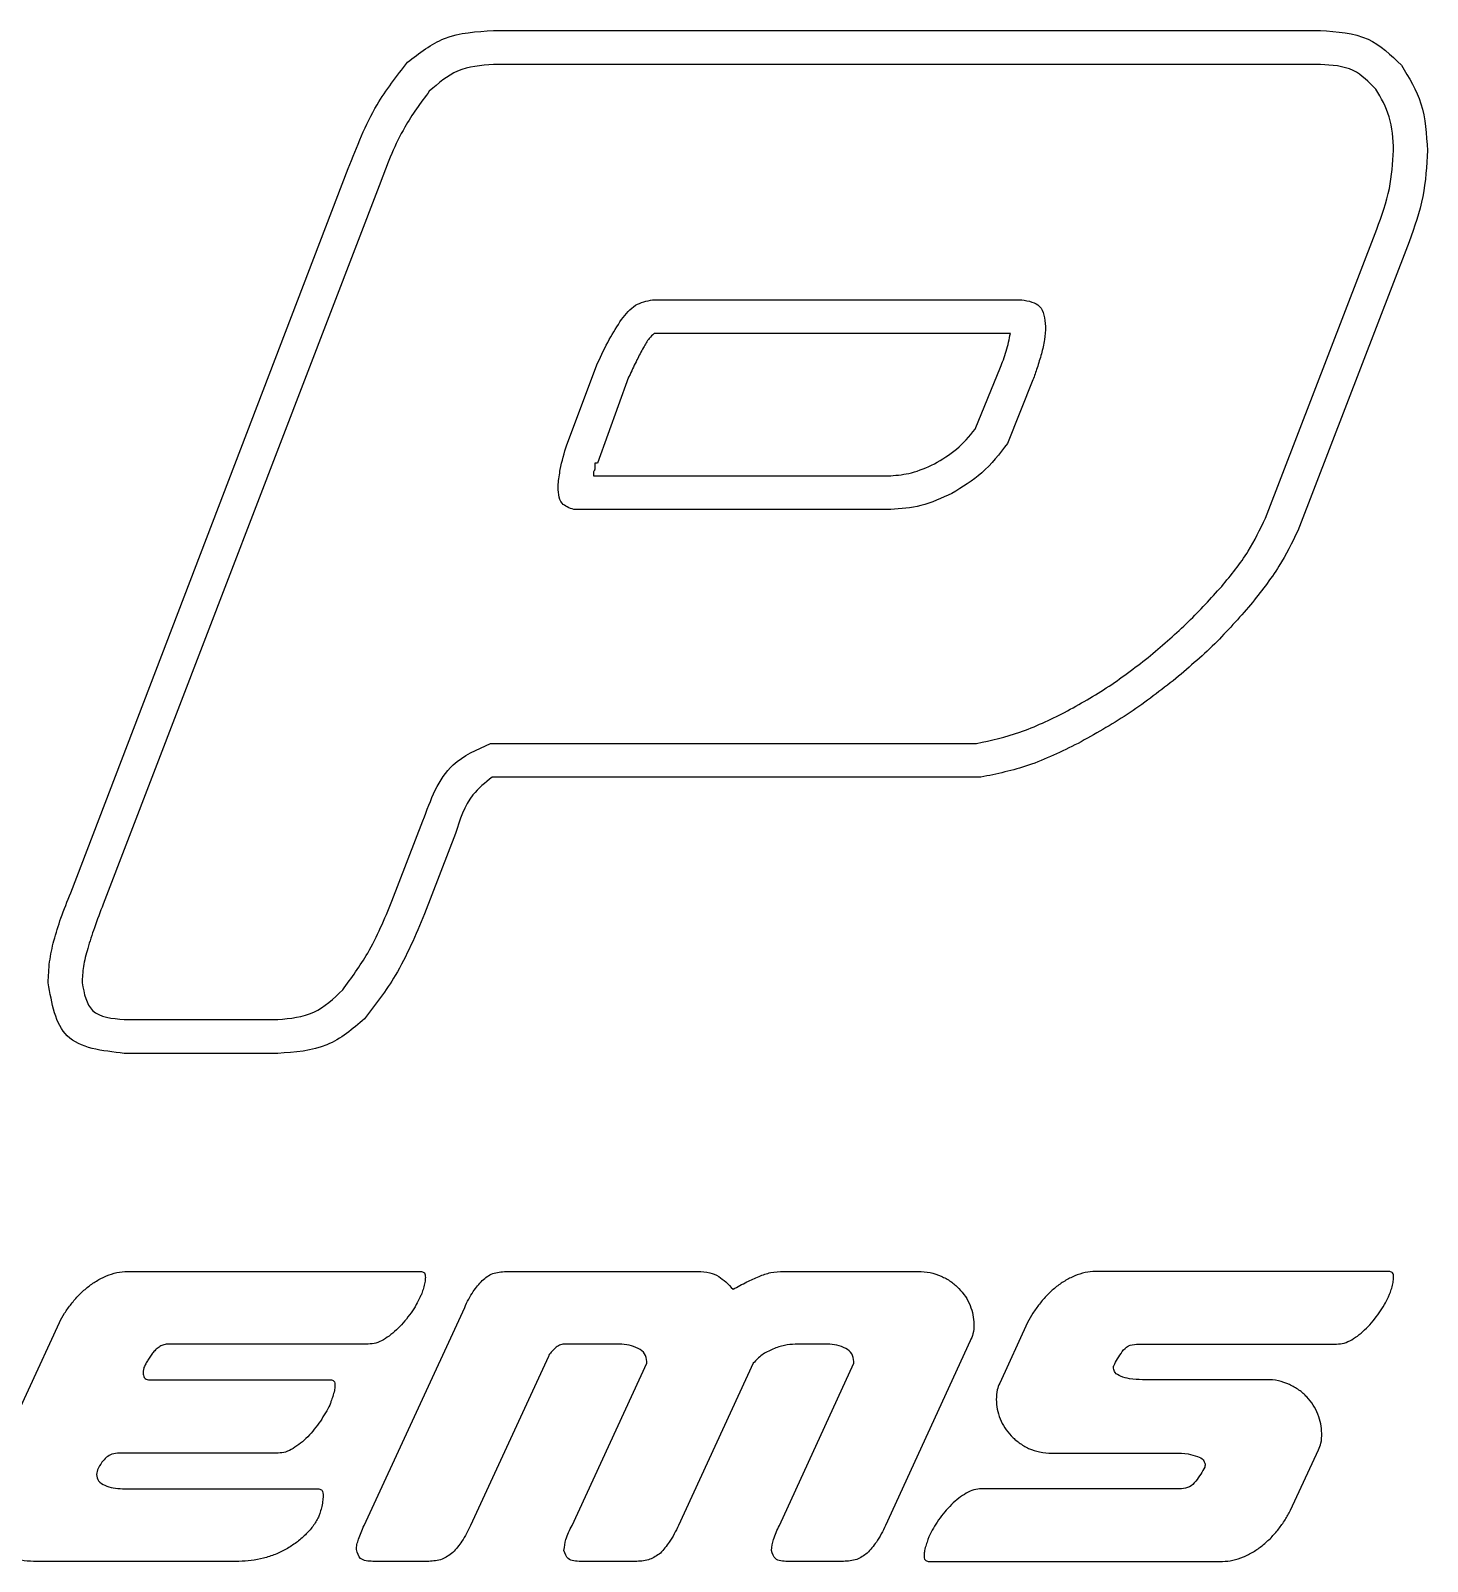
# Model space of a CAD drawing. Header units: millimetres. Extents: x 152.8 to 203.7, y 82.9 to 104.6.
# Drawn here: x 183.9 to 203.73, y 82.88 to 104.61 of the extents above; entities that cross this region are included whole.
import ezdxf

# ---------------------------------------------------------------- set-up
doc = ezdxf.new("R2010")
doc.units = ezdxf.units.MM
doc.layers.get('0').update_dxf_attribs({"linetype": 'CONTINUOUS'})

msp = doc.modelspace()

# ---------------------------------------------------------------- linework, layer by layer
for p, q in [((190.468, 104.615), (202.208, 104.615)), ((202.208, 104.135), (190.468, 104.135)), ((184.468, 92.375), (188.408, 102.655)), ((188.868, 102.475), (184.928, 92.215)), ((201.428, 97.695), (203.008, 101.795)), ((203.468, 101.615), (201.888, 97.515)), ((192.728, 100.795), (197.968, 100.795)), ((197.808, 100.315), (192.748, 100.315)), ((191.508, 98.735), (191.948, 99.895)), ((197.308, 98.955), (197.668, 99.835)), ((192.388, 99.695), (191.948, 98.475)), ((192.408, 99.735), (192.388, 99.695)), ((198.128, 99.655), (197.768, 98.755)), ((191.948, 98.475), (191.908, 98.475)), ((191.908, 98.475), (191.908, 98.395)), ((191.888, 98.335), (191.888, 98.295)), ((191.888, 98.295), (196.108, 98.295)), ((196.108, 97.815), (191.608, 97.815)), ((190.428, 94.495), (197.328, 94.495)), ((197.388, 94.015), (190.448, 94.015)), ((189.028, 92.255), (189.468, 93.395)), ((189.928, 93.215), (189.488, 92.075)), ((185.228, 90.575), (187.408, 90.575)), ((187.408, 90.095), (185.228, 90.095)), ((185.272, 86.999), (189.448, 86.999)), ((190.648, 86.999), (193.372, 86.999)), ((194.59, 86.999), (196.498, 86.999)), ((203.194, 86.999), (199.018, 86.999)), ((188.632, 83.393), (190.06, 86.489)), ((183.196, 83.867), (184.306, 86.273)), ((198.052, 86.273), (197.656, 85.415)), ((188.692, 85.967), (185.854, 85.967)), ((192.256, 85.967), (191.47, 85.967)), ((195.208, 85.967), (194.752, 85.967)), ((197.236, 86.015), (196.036, 83.393)), ((199.6, 85.967), (202.438, 85.967)), ((191.248, 85.793), (190.144, 83.393)), ((191.584, 83.393), (192.646, 85.697)), ((192.646, 85.697), (192.646, 85.721)), ((194.158, 85.697), (193.096, 83.393)), ((194.53, 83.393), (195.586, 85.697)), ((195.586, 85.697), (195.586, 85.721)), ((185.572, 85.463), (188.158, 85.463)), ((201.442, 85.463), (199.684, 85.463)), ((187.414, 84.419), (185.158, 84.419)), ((198.4, 84.419), (200.146, 84.419)), ((201.784, 83.609), (202.18, 84.467)), ((184.846, 84.185), (184.834, 84.119)), ((185.2, 83.915), (187.99, 83.915)), ((200.236, 83.915), (197.398, 83.915)), ((186.856, 82.883), (183.94, 82.883)), ((189.55, 82.883), (188.758, 82.883)), ((192.502, 82.883), (191.71, 82.883)), ((195.436, 82.883), (194.644, 82.883)), ((196.642, 82.883), (200.818, 82.883))]:
    msp.add_line(p, q)
for points, knots in [([(189.248, 104.165), (189.416, 104.296), (189.773, 104.575), (190.227, 104.601), (190.468, 104.615)], [0, 0, 0, 0, 0.0624124, 0.132817, 0.132817, 0.132817, 0.132817]), ([(202.208, 104.615), (202.445, 104.601), (202.89, 104.574), (203.209, 104.268), (203.358, 104.125)], [0, 0, 0, 0, 0.068849, 0.128708, 0.128708, 0.128708, 0.128708]), ([(188.408, 102.655), (188.528, 102.967), (188.738, 103.51), (189.095, 103.969), (189.248, 104.165)], [0, 0, 0, 0, 0.0995819, 0.1736026, 0.1736026, 0.1736026, 0.1736026]), ([(190.468, 104.135), (190.291, 104.12), (189.946, 104.092), (189.685, 103.866), (189.558, 103.755)], [0, 0, 0, 0, 0.0516315, 0.1009498, 0.1009498, 0.1009498, 0.1009498]), ([(202.998, 103.785), (202.897, 103.887), (202.681, 104.105), (202.372, 104.125), (202.208, 104.135)], [0, 0, 0, 0, 0.0415827, 0.08914456, 0.08914456, 0.08914456, 0.08914456]), ([(203.358, 104.125), (203.466, 103.947), (203.691, 103.576), (203.715, 103.141), (203.728, 102.915)], [0, 0, 0, 0, 0.061381, 0.1282736, 0.1282736, 0.1282736, 0.1282736]), ([(189.558, 103.755), (189.435, 103.589), (189.145, 103.195), (188.969, 102.739), (188.868, 102.475)], [0, 0, 0, 0, 0.0617135, 0.1459873, 0.1459873, 0.1459873, 0.1459873]), ([(203.248, 102.915), (203.24, 103.078), (203.224, 103.388), (203.071, 103.657), (202.998, 103.785)], [0, 0, 0, 0, 0.04815728, 0.09165594, 0.09165594, 0.09165594, 0.09165594]), ([(203.008, 101.795), (203.078, 101.986), (203.21, 102.348), (203.236, 102.733), (203.248, 102.915)], [0, 0, 0, 0, 0.0607289, 0.1150612, 0.1150612, 0.1150612, 0.1150612]), ([(203.728, 102.915), (203.716, 102.694), (203.693, 102.248), (203.544, 101.828), (203.468, 101.615)], [0, 0, 0, 0, 0.0658218, 0.1332049, 0.1332049, 0.1332049, 0.1332049]), ([(192.288, 100.515), (192.348, 100.591), (192.463, 100.736), (192.643, 100.776), (192.728, 100.795)], [0, 0, 0, 0, 0.02828424, 0.05358263, 0.05358263, 0.05358263, 0.05358263]), ([(197.968, 100.795), (198.067, 100.776), (198.274, 100.738), (198.296, 100.526), (198.308, 100.415)], [0, 0, 0, 0, 0.02721195, 0.0569526, 0.0569526, 0.0569526, 0.0569526]), ([(191.948, 99.895), (192, 100.008), (192.099, 100.222), (192.227, 100.421), (192.288, 100.515)], [0, 0, 0, 0, 0.03734302, 0.07078703, 0.07078703, 0.07078703, 0.07078703]), ([(198.308, 100.415), (198.305, 100.352), (198.299, 100.22), (198.265, 100.092), (198.248, 100.025)], [0, 0, 0, 0, 0.01880993, 0.0395539, 0.0395539, 0.0395539, 0.0395539]), ([(192.748, 100.315), (192.724, 100.292), (192.664, 100.234), (192.623, 100.16), (192.598, 100.115)], [0, 0, 0, 0, 0.00972409, 0.02512101, 0.02512101, 0.02512101, 0.02512101]), ([(197.748, 100.065), (197.76, 100.107), (197.784, 100.189), (197.8, 100.274), (197.808, 100.315)], [0, 0, 0, 0, 0.01322182, 0.02572424, 0.02572424, 0.02572424, 0.02572424]), ([(192.598, 100.115), (192.566, 100.057), (192.499, 99.932), (192.439, 99.803), (192.408, 99.735)], [0, 0, 0, 0, 0.01979415, 0.0424948, 0.0424948, 0.0424948, 0.0424948]), ([(197.668, 99.835), (197.681, 99.87), (197.71, 99.946), (197.735, 100.024), (197.748, 100.065)], [0, 0, 0, 0, 0.01147013, 0.02435657, 0.02435657, 0.02435657, 0.02435657]), ([(198.248, 100.025), (198.228, 99.959), (198.192, 99.834), (198.148, 99.712), (198.128, 99.655)], [0, 0, 0, 0, 0.02064124, 0.038905, 0.038905, 0.038905, 0.038905]), ([(196.728, 98.465), (196.837, 98.528), (197.06, 98.657), (197.224, 98.855), (197.308, 98.955)], [0, 0, 0, 0, 0.0377201, 0.0764541, 0.0764541, 0.0764541, 0.0764541]), ([(191.388, 98.175), (191.396, 98.245), (191.42, 98.435), (191.474, 98.619), (191.508, 98.735)], [0, 0, 0, 0, 0.02121323, 0.05735184, 0.05735184, 0.05735184, 0.05735184]), ([(197.768, 98.755), (197.653, 98.607), (197.432, 98.322), (197.125, 98.135), (196.978, 98.045)], [0, 0, 0, 0, 0.0556205, 0.1070073, 0.1070073, 0.1070073, 0.1070073]), ([(196.108, 98.295), (196.207, 98.304), (196.424, 98.324), (196.621, 98.415), (196.728, 98.465)], [0, 0, 0, 0, 0.02980459, 0.0647163, 0.0647163, 0.0647163, 0.0647163]), ([(191.898, 98.365), (191.895, 98.361), (191.888, 98.352), (191.888, 98.341), (191.888, 98.335)], [0, 0, 0, 0, 0.001457694, 0.003225434, 0.003225434, 0.003225434, 0.003225434]), ([(191.908, 98.395), (191.907, 98.389), (191.907, 98.378), (191.901, 98.369), (191.898, 98.365)], [0, 0, 0, 0, 0.00176774, 0.003225536, 0.003225536, 0.003225536, 0.003225536]), ([(191.608, 97.815), (191.544, 97.838), (191.387, 97.897), (191.388, 98.071), (191.388, 98.175)], [0, 0, 0, 0, 0.01879513, 0.04634965, 0.04634965, 0.04634965, 0.04634965]), ([(196.978, 98.045), (196.833, 97.978), (196.556, 97.85), (196.252, 97.826), (196.108, 97.815)], [0, 0, 0, 0, 0.04749341, 0.09062874, 0.09062874, 0.09062874, 0.09062874]), ([(200.808, 96.725), (200.941, 96.886), (201.187, 97.184), (201.352, 97.534), (201.428, 97.695)], [0, 0, 0, 0, 0.0623001, 0.1155243, 0.1155243, 0.1155243, 0.1155243]), ([(201.888, 97.515), (201.804, 97.344), (201.62, 96.969), (201.359, 96.643), (201.218, 96.465)], [0, 0, 0, 0, 0.0569266, 0.1248796, 0.1248796, 0.1248796, 0.1248796]), ([(199.798, 95.745), (199.98, 95.901), (200.338, 96.206), (200.654, 96.555), (200.808, 96.725)], [0, 0, 0, 0, 0.0720629, 0.1408565, 0.1408565, 0.1408565, 0.1408565]), ([(201.218, 96.465), (201.052, 96.275), (200.713, 95.888), (200.319, 95.555), (200.118, 95.385)], [0, 0, 0, 0, 0.0753742, 0.1543504, 0.1543504, 0.1543504, 0.1543504]), ([(198.578, 94.935), (198.791, 95.054), (199.219, 95.292), (199.605, 95.594), (199.798, 95.745)], [0, 0, 0, 0, 0.0731887, 0.1466398, 0.1466398, 0.1466398, 0.1466398]), ([(200.118, 95.385), (199.904, 95.22), (199.476, 94.89), (199.004, 94.627), (198.768, 94.495)], [0, 0, 0, 0, 0.0808555, 0.1618901, 0.1618901, 0.1618901, 0.1618901]), ([(197.328, 94.495), (197.534, 94.541), (197.969, 94.637), (198.368, 94.832), (198.578, 94.935)], [0, 0, 0, 0, 0.0633055, 0.1329333, 0.1329333, 0.1329333, 0.1329333]), ([(189.468, 93.395), (189.576, 93.694), (189.757, 94.196), (190.235, 94.409), (190.428, 94.495)], [0, 0, 0, 0, 0.0903839, 0.1515333, 0.1515333, 0.1515333, 0.1515333]), ([(198.768, 94.495), (198.536, 94.381), (198.096, 94.164), (197.616, 94.063), (197.388, 94.015)], [0, 0, 0, 0, 0.0770145, 0.1466225, 0.1466225, 0.1466225, 0.1466225]), ([(190.448, 94.015), (190.35, 93.937), (190.093, 93.731), (189.991, 93.413), (189.928, 93.215)], [0, 0, 0, 0, 0.03679686, 0.09721198, 0.09721198, 0.09721198, 0.09721198]), ([(184.228, 91.695), (184.259, 91.802), (184.328, 92.033), (184.419, 92.256), (184.468, 92.375)], [0, 0, 0, 0, 0.03352613, 0.07215253, 0.07215253, 0.07215253, 0.07215253]), ([(184.928, 92.215), (184.885, 92.103), (184.805, 91.895), (184.738, 91.683), (184.708, 91.585)], [0, 0, 0, 0, 0.03599052, 0.06674462, 0.06674462, 0.06674462, 0.06674462]), ([(188.328, 90.995), (188.452, 91.166), (188.737, 91.557), (188.923, 92.004), (189.028, 92.255)], [0, 0, 0, 0, 0.0633759, 0.1445702, 0.1445702, 0.1445702, 0.1445702]), ([(189.488, 92.075), (189.364, 91.776), (189.143, 91.243), (188.792, 90.786), (188.638, 90.585)], [0, 0, 0, 0, 0.0965097, 0.1721875, 0.1721875, 0.1721875, 0.1721875]), ([(184.148, 91.095), (184.151, 91.195), (184.158, 91.398), (184.204, 91.595), (184.228, 91.695)], [0, 0, 0, 0, 0.03006669, 0.06066074, 0.06066074, 0.06066074, 0.06066074]), ([(184.708, 91.585), (184.684, 91.499), (184.641, 91.339), (184.632, 91.173), (184.628, 91.095)], [0, 0, 0, 0, 0.02643972, 0.04977568, 0.04977568, 0.04977568, 0.04977568]), ([(185.228, 90.095), (184.913, 90.131), (184.302, 90.201), (184.198, 90.803), (184.148, 91.095)], [0, 0, 0, 0, 0.0847703, 0.1644823, 0.1644823, 0.1644823, 0.1644823]), ([(184.628, 91.095), (184.658, 90.943), (184.722, 90.622), (185.053, 90.591), (185.228, 90.575)], [0, 0, 0, 0, 0.04178504, 0.08862527, 0.08862527, 0.08862527, 0.08862527]), ([(187.408, 90.575), (187.586, 90.592), (187.941, 90.626), (188.199, 90.872), (188.328, 90.995)], [0, 0, 0, 0, 0.0520695, 0.1037731, 0.1037731, 0.1037731, 0.1037731]), ([(188.638, 90.585), (188.469, 90.442), (188.114, 90.143), (187.65, 90.111), (187.408, 90.095)], [0, 0, 0, 0, 0.0647003, 0.1355179, 0.1355179, 0.1355179, 0.1355179]), ([(184.702, 86.771), (184.744, 86.804), (184.83, 86.868), (184.926, 86.914), (184.975, 86.936)], [0, 0, 0, 0, 0.01604259, 0.0319754, 0.0319754, 0.0319754, 0.0319754]), ([(184.975, 86.936), (185.023, 86.955), (185.119, 86.991), (185.221, 86.996), (185.272, 86.999)], [0, 0, 0, 0, 0.01551217, 0.03052005, 0.03052005, 0.03052005, 0.03052005]), ([(189.448, 86.999), (189.463, 86.994), (189.501, 86.981), (189.501, 86.94), (189.502, 86.915)], [0, 0, 0, 0, 0.00456187, 0.01100493, 0.01100493, 0.01100493, 0.01100493]), ([(190.309, 86.873), (190.356, 86.91), (190.456, 86.987), (190.582, 86.995), (190.648, 86.999)], [0, 0, 0, 0, 0.01766517, 0.03689988, 0.03689988, 0.03689988, 0.03689988]), ([(193.372, 86.999), (193.429, 86.998), (193.532, 86.996), (193.625, 86.95), (193.666, 86.93)], [0, 0, 0, 0, 0.01703744, 0.03052013, 0.03052013, 0.03052013, 0.03052013]), ([(193.666, 86.93), (193.7, 86.904), (193.774, 86.85), (193.837, 86.783), (193.87, 86.747)], [0, 0, 0, 0, 0.01297848, 0.02745661, 0.02745661, 0.02745661, 0.02745661]), ([(193.87, 86.747), (193.935, 86.782), (194.056, 86.847), (194.181, 86.904), (194.239, 86.93)], [0, 0, 0, 0, 0.02224083, 0.04119815, 0.04119815, 0.04119815, 0.04119815]), ([(194.239, 86.93), (194.294, 86.95), (194.407, 86.992), (194.528, 86.997), (194.59, 86.999)], [0, 0, 0, 0, 0.01750738, 0.0359631, 0.0359631, 0.0359631, 0.0359631]), ([(196.498, 86.999), (196.555, 86.997), (196.668, 86.992), (196.773, 86.953), (196.825, 86.933)], [0, 0, 0, 0, 0.01725427, 0.03354917, 0.03354917, 0.03354917, 0.03354917]), ([(196.825, 86.933), (196.872, 86.91), (196.964, 86.864), (197.039, 86.794), (197.077, 86.759)], [0, 0, 0, 0, 0.01564748, 0.03076251, 0.03076251, 0.03076251, 0.03076251]), ([(198.721, 86.936), (198.672, 86.914), (198.576, 86.868), (198.49, 86.804), (198.448, 86.771)], [0, 0, 0, 0, 0.01593302, 0.03197561, 0.03197561, 0.03197561, 0.03197561]), ([(199.018, 86.999), (198.967, 86.996), (198.865, 86.991), (198.769, 86.955), (198.721, 86.936)], [0, 0, 0, 0, 0.01500788, 0.03051982, 0.03051982, 0.03051982, 0.03051982]), ([(203.248, 86.915), (203.247, 86.94), (203.247, 86.981), (203.209, 86.994), (203.194, 86.999)], [0, 0, 0, 0, 0.00644301, 0.0110053, 0.0110053, 0.0110053, 0.0110053]), ([(184.474, 86.537), (184.508, 86.58), (184.578, 86.665), (184.66, 86.736), (184.702, 86.771)], [0, 0, 0, 0, 0.01648167, 0.03272663, 0.03272663, 0.03272663, 0.03272663]), ([(189.475, 86.762), (189.467, 86.737), (189.454, 86.696), (189.437, 86.655), (189.43, 86.639)], [0, 0, 0, 0, 0.00782658, 0.01310548, 0.01310548, 0.01310548, 0.01310548]), ([(189.502, 86.915), (189.5, 86.891), (189.497, 86.839), (189.482, 86.789), (189.475, 86.762)], [0, 0, 0, 0, 0.00715692, 0.015579, 0.015579, 0.015579, 0.015579]), ([(190.06, 86.489), (190.097, 86.567), (190.164, 86.705), (190.264, 86.822), (190.309, 86.873)], [0, 0, 0, 0, 0.02560662, 0.04594049, 0.04594049, 0.04594049, 0.04594049]), ([(197.077, 86.759), (197.109, 86.722), (197.174, 86.649), (197.215, 86.56), (197.236, 86.516)], [0, 0, 0, 0, 0.01472339, 0.02918148, 0.02918148, 0.02918148, 0.02918148]), ([(198.448, 86.771), (198.406, 86.736), (198.324, 86.665), (198.254, 86.58), (198.22, 86.537)], [0, 0, 0, 0, 0.01624496, 0.03272663, 0.03272663, 0.03272663, 0.03272663]), ([(203.176, 86.639), (203.183, 86.655), (203.2, 86.696), (203.213, 86.737), (203.221, 86.762)], [0, 0, 0, 0, 0.0052789, 0.01310548, 0.01310548, 0.01310548, 0.01310548]), ([(203.221, 86.762), (203.228, 86.789), (203.243, 86.839), (203.246, 86.891), (203.248, 86.915)], [0, 0, 0, 0, 0.00842209, 0.01557903, 0.01557903, 0.01557903, 0.01557903]), ([(184.306, 86.273), (184.33, 86.318), (184.379, 86.41), (184.441, 86.494), (184.474, 86.537)], [0, 0, 0, 0, 0.01518198, 0.03132911, 0.03132911, 0.03132911, 0.03132911]), ([(189.43, 86.639), (189.411, 86.602), (189.373, 86.523), (189.324, 86.45), (189.298, 86.411)], [0, 0, 0, 0, 0.01247803, 0.02637548, 0.02637548, 0.02637548, 0.02637548]), ([(197.236, 86.516), (197.251, 86.472), (197.282, 86.386), (197.287, 86.294), (197.29, 86.249)], [0, 0, 0, 0, 0.01402261, 0.02736608, 0.02736608, 0.02736608, 0.02736608]), ([(198.22, 86.537), (198.187, 86.494), (198.125, 86.41), (198.076, 86.318), (198.052, 86.273)], [0, 0, 0, 0, 0.01614712, 0.031329, 0.031329, 0.031329, 0.031329]), ([(203.044, 86.411), (203.07, 86.45), (203.119, 86.523), (203.157, 86.602), (203.176, 86.639)], [0, 0, 0, 0, 0.01389732, 0.02637535, 0.02637535, 0.02637535, 0.02637535]), ([(189.298, 86.411), (189.269, 86.372), (189.213, 86.295), (189.147, 86.226), (189.115, 86.192)], [0, 0, 0, 0, 0.01444563, 0.0285668, 0.0285668, 0.0285668, 0.0285668]), ([(202.861, 86.192), (202.893, 86.226), (202.959, 86.295), (203.015, 86.372), (203.044, 86.411)], [0, 0, 0, 0, 0.01412133, 0.02856681, 0.02856681, 0.02856681, 0.02856681]), ([(189.115, 86.192), (189.082, 86.161), (189.018, 86.1), (188.944, 86.053), (188.908, 86.03)], [0, 0, 0, 0, 0.01354674, 0.02634017, 0.02634017, 0.02634017, 0.02634017]), ([(197.29, 86.249), (197.289, 86.203), (197.287, 86.121), (197.251, 86.047), (197.236, 86.015)], [0, 0, 0, 0, 0.01371659, 0.02427427, 0.02427427, 0.02427427, 0.02427427]), ([(202.654, 86.03), (202.69, 86.053), (202.764, 86.1), (202.828, 86.161), (202.861, 86.192)], [0, 0, 0, 0, 0.01279323, 0.02634015, 0.02634015, 0.02634015, 0.02634015]), ([(185.638, 85.85), (185.624, 85.833), (185.597, 85.799), (185.574, 85.761), (185.563, 85.742)], [0, 0, 0, 0, 0.006585, 0.01315994, 0.01315994, 0.01315994, 0.01315994]), ([(185.734, 85.934), (185.716, 85.922), (185.68, 85.899), (185.652, 85.866), (185.638, 85.85)], [0, 0, 0, 0, 0.0063303, 0.01280114, 0.01280114, 0.01280114, 0.01280114]), ([(185.854, 85.967), (185.832, 85.966), (185.79, 85.963), (185.752, 85.944), (185.734, 85.934)], [0, 0, 0, 0, 0.00635376, 0.012568, 0.012568, 0.012568, 0.012568]), ([(188.908, 86.03), (188.872, 86.012), (188.804, 85.977), (188.728, 85.97), (188.692, 85.967)], [0, 0, 0, 0, 0.01178848, 0.02270261, 0.02270261, 0.02270261, 0.02270261]), ([(191.344, 85.91), (191.324, 85.892), (191.286, 85.858), (191.26, 85.814), (191.248, 85.793)], [0, 0, 0, 0, 0.00811431, 0.01520768, 0.01520768, 0.01520768, 0.01520768]), ([(191.47, 85.967), (191.448, 85.964), (191.401, 85.957), (191.364, 85.927), (191.344, 85.91)], [0, 0, 0, 0, 0.00631294, 0.01405098, 0.01405098, 0.01405098, 0.01405098]), ([(192.523, 85.907), (192.48, 85.925), (192.395, 85.96), (192.302, 85.965), (192.256, 85.967)], [0, 0, 0, 0, 0.01359158, 0.02754743, 0.02754743, 0.02754743, 0.02754743]), ([(192.646, 85.721), (192.64, 85.761), (192.628, 85.842), (192.558, 85.885), (192.523, 85.907)], [0, 0, 0, 0, 0.01137354, 0.02335794, 0.02335794, 0.02335794, 0.02335794]), ([(194.437, 85.898), (194.383, 85.873), (194.277, 85.824), (194.197, 85.739), (194.158, 85.697)], [0, 0, 0, 0, 0.01768769, 0.03466645, 0.03466645, 0.03466645, 0.03466645]), ([(194.752, 85.967), (194.701, 85.964), (194.593, 85.956), (194.491, 85.918), (194.437, 85.898)], [0, 0, 0, 0, 0.01517334, 0.03239442, 0.03239442, 0.03239442, 0.03239442]), ([(195.469, 85.907), (195.428, 85.925), (195.345, 85.961), (195.254, 85.965), (195.208, 85.967)], [0, 0, 0, 0, 0.01316767, 0.02697444, 0.02697444, 0.02697444, 0.02697444]), ([(195.586, 85.721), (195.58, 85.761), (195.57, 85.841), (195.503, 85.885), (195.469, 85.907)], [0, 0, 0, 0, 0.01133392, 0.02297554, 0.02297554, 0.02297554, 0.02297554]), ([(199.276, 85.661), (199.293, 85.694), (199.33, 85.763), (199.373, 85.828), (199.396, 85.862)], [0, 0, 0, 0, 0.01121115, 0.02342321, 0.02342321, 0.02342321, 0.02342321]), ([(199.396, 85.862), (199.422, 85.893), (199.476, 85.955), (199.558, 85.963), (199.6, 85.967)], [0, 0, 0, 0, 0.01173472, 0.02372549, 0.02372549, 0.02372549, 0.02372549]), ([(202.438, 85.967), (202.474, 85.97), (202.55, 85.977), (202.618, 86.012), (202.654, 86.03)], [0, 0, 0, 0, 0.0109146, 0.02270286, 0.02270286, 0.02270286, 0.02270286]), ([(185.506, 85.637), (185.504, 85.628), (185.501, 85.612), (185.498, 85.596), (185.497, 85.589)], [0, 0, 0, 0, 0.002750614, 0.004883788, 0.004883788, 0.004883788, 0.004883788]), ([(185.563, 85.742), (185.552, 85.724), (185.532, 85.69), (185.514, 85.654), (185.506, 85.637)], [0, 0, 0, 0, 0.00627939, 0.01194871, 0.01194871, 0.01194871, 0.01194871]), ([(199.27, 85.625), (199.269, 85.633), (199.269, 85.646), (199.274, 85.657), (199.276, 85.661)], [0, 0, 0, 0, 0.002404662, 0.003686329, 0.003686329, 0.003686329, 0.003686329]), ([(199.372, 85.511), (199.342, 85.526), (199.292, 85.55), (199.276, 85.603), (199.27, 85.625)], [0, 0, 0, 0, 0.00927832, 0.01593598, 0.01593598, 0.01593598, 0.01593598]), ([(185.497, 85.589), (185.496, 85.584), (185.494, 85.574), (185.494, 85.564), (185.494, 85.559)], [0, 0, 0, 0, 0.001665285, 0.003017374, 0.003017374, 0.003017374, 0.003017374]), ([(185.494, 85.559), (185.494, 85.548), (185.496, 85.524), (185.506, 85.504), (185.512, 85.493)], [0, 0, 0, 0, 0.003479248, 0.006906304, 0.006906304, 0.006906304, 0.006906304]), ([(185.512, 85.493), (185.519, 85.485), (185.535, 85.466), (185.559, 85.464), (185.572, 85.463)], [0, 0, 0, 0, 0.00328969, 0.006966871, 0.006966871, 0.006966871, 0.006966871]), ([(188.158, 85.463), (188.175, 85.458), (188.215, 85.447), (188.217, 85.404), (188.218, 85.379)], [0, 0, 0, 0, 0.00496602, 0.01144213, 0.01144213, 0.01144213, 0.01144213]), ([(197.656, 85.415), (197.642, 85.384), (197.609, 85.31), (197.608, 85.229), (197.608, 85.181)], [0, 0, 0, 0, 0.01011247, 0.02411397, 0.02411397, 0.02411397, 0.02411397]), ([(199.684, 85.463), (199.622, 85.464), (199.515, 85.464), (199.414, 85.497), (199.372, 85.511)], [0, 0, 0, 0, 0.01833936, 0.03173238, 0.03173238, 0.03173238, 0.03173238]), ([(201.769, 85.394), (201.717, 85.414), (201.612, 85.456), (201.5, 85.461), (201.442, 85.463)], [0, 0, 0, 0, 0.01636466, 0.03362626, 0.03362626, 0.03362626, 0.03362626]), ([(188.188, 85.226), (188.179, 85.202), (188.165, 85.161), (188.151, 85.12), (188.146, 85.103)], [0, 0, 0, 0, 0.00785073, 0.01299735, 0.01299735, 0.01299735, 0.01299735]), ([(188.218, 85.379), (188.216, 85.355), (188.212, 85.303), (188.196, 85.253), (188.188, 85.226)], [0, 0, 0, 0, 0.00716433, 0.01564332, 0.01564332, 0.01564332, 0.01564332]), ([(202.018, 85.217), (201.981, 85.252), (201.907, 85.323), (201.815, 85.37), (201.769, 85.394)], [0, 0, 0, 0, 0.01499276, 0.03068667, 0.03068667, 0.03068667, 0.03068667]), ([(202.174, 84.971), (202.154, 85.016), (202.114, 85.106), (202.05, 85.18), (202.018, 85.217)], [0, 0, 0, 0, 0.0146242, 0.02926659, 0.02926659, 0.02926659, 0.02926659]), ([(188.146, 85.103), (188.126, 85.066), (188.085, 84.988), (188.036, 84.914), (188.011, 84.875)], [0, 0, 0, 0, 0.01265374, 0.02651081, 0.02651081, 0.02651081, 0.02651081]), ([(197.608, 85.181), (197.61, 85.135), (197.615, 85.042), (197.646, 84.953), (197.662, 84.908)], [0, 0, 0, 0, 0.01379124, 0.0279575, 0.0279575, 0.0279575, 0.0279575]), ([(202.228, 84.701), (202.225, 84.746), (202.22, 84.839), (202.189, 84.926), (202.174, 84.971)], [0, 0, 0, 0, 0.01341809, 0.02765618, 0.02765618, 0.02765618, 0.02765618]), ([(188.011, 84.875), (187.983, 84.836), (187.928, 84.758), (187.863, 84.688), (187.831, 84.653)], [0, 0, 0, 0, 0.01437022, 0.02860838, 0.02860838, 0.02860838, 0.02860838]), ([(197.662, 84.908), (197.682, 84.864), (197.722, 84.776), (197.786, 84.702), (197.818, 84.665)], [0, 0, 0, 0, 0.01442358, 0.02900702, 0.02900702, 0.02900702, 0.02900702]), ([(187.831, 84.653), (187.798, 84.621), (187.734, 84.559), (187.66, 84.509), (187.624, 84.485)], [0, 0, 0, 0, 0.01374787, 0.0267127, 0.0267127, 0.0267127, 0.0267127]), ([(197.818, 84.665), (197.854, 84.631), (197.929, 84.56), (198.02, 84.512), (198.067, 84.488)], [0, 0, 0, 0, 0.01499278, 0.03068669, 0.03068669, 0.03068669, 0.03068669]), ([(202.18, 84.467), (202.194, 84.498), (202.227, 84.572), (202.227, 84.654), (202.228, 84.701)], [0, 0, 0, 0, 0.01011255, 0.02411404, 0.02411404, 0.02411404, 0.02411404]), ([(184.975, 84.362), (184.952, 84.339), (184.902, 84.285), (184.866, 84.221), (184.846, 84.185)], [0, 0, 0, 0, 0.009673, 0.0219715, 0.0219715, 0.0219715, 0.0219715]), ([(185.158, 84.419), (185.121, 84.418), (185.055, 84.416), (185, 84.379), (184.975, 84.362)], [0, 0, 0, 0, 0.0106704, 0.01949962, 0.01949962, 0.01949962, 0.01949962]), ([(187.624, 84.485), (187.589, 84.466), (187.523, 84.43), (187.449, 84.423), (187.414, 84.419)], [0, 0, 0, 0, 0.01174387, 0.02222478, 0.02222478, 0.02222478, 0.02222478]), ([(198.067, 84.488), (198.118, 84.468), (198.225, 84.426), (198.34, 84.422), (198.4, 84.419)], [0, 0, 0, 0, 0.01650699, 0.0342163, 0.0342163, 0.0342163, 0.0342163]), ([(200.146, 84.419), (200.208, 84.419), (200.316, 84.418), (200.419, 84.387), (200.464, 84.374)], [0, 0, 0, 0, 0.01848453, 0.03225408, 0.03225408, 0.03225408, 0.03225408]), ([(200.464, 84.374), (200.495, 84.361), (200.548, 84.339), (200.565, 84.285), (200.572, 84.263)], [0, 0, 0, 0, 0.00953252, 0.01618043, 0.01618043, 0.01618043, 0.01618043]), ([(184.834, 84.119), (184.839, 84.085), (184.852, 84.014), (184.917, 83.981), (184.951, 83.963)], [0, 0, 0, 0, 0.0097491, 0.02055145, 0.02055145, 0.02055145, 0.02055145]), ([(200.566, 84.221), (200.548, 84.188), (200.51, 84.118), (200.464, 84.054), (200.44, 84.02)], [0, 0, 0, 0, 0.01128414, 0.02374524, 0.02374524, 0.02374524, 0.02374524]), ([(200.572, 84.263), (200.572, 84.254), (200.572, 84.239), (200.567, 84.226), (200.566, 84.221)], [0, 0, 0, 0, 0.002853951, 0.004277033, 0.004277033, 0.004277033, 0.004277033]), ([(184.951, 83.963), (184.99, 83.949), (185.071, 83.921), (185.156, 83.917), (185.2, 83.915)], [0, 0, 0, 0, 0.01260016, 0.0254812, 0.0254812, 0.0254812, 0.0254812]), ([(187.99, 83.915), (188.007, 83.908), (188.05, 83.891), (188.05, 83.843), (188.05, 83.813)], [0, 0, 0, 0, 0.00517242, 0.01296808, 0.01296808, 0.01296808, 0.01296808]), ([(197.398, 83.915), (197.361, 83.912), (197.285, 83.906), (197.217, 83.871), (197.182, 83.852)], [0, 0, 0, 0, 0.01091436, 0.02270263, 0.02270263, 0.02270263, 0.02270263]), ([(200.44, 84.02), (200.412, 83.99), (200.357, 83.929), (200.276, 83.92), (200.236, 83.915)], [0, 0, 0, 0, 0.01195878, 0.02365731, 0.02365731, 0.02365731, 0.02365731]), ([(188.05, 83.813), (188.048, 83.786), (188.046, 83.728), (188.033, 83.672), (188.026, 83.642)], [0, 0, 0, 0, 0.00819699, 0.01730167, 0.01730167, 0.01730167, 0.01730167]), ([(196.972, 83.69), (196.938, 83.656), (196.872, 83.588), (196.816, 83.51), (196.789, 83.471)], [0, 0, 0, 0, 0.01422276, 0.02857778, 0.02857778, 0.02857778, 0.02857778]), ([(197.182, 83.852), (197.145, 83.829), (197.07, 83.782), (197.005, 83.721), (196.972, 83.69)], [0, 0, 0, 0, 0.01285556, 0.02657115, 0.02657115, 0.02657115, 0.02657115]), ([(187.984, 83.513), (187.959, 83.468), (187.908, 83.374), (187.835, 83.298), (187.798, 83.258)], [0, 0, 0, 0, 0.0154735, 0.03168679, 0.03168679, 0.03168679, 0.03168679]), ([(188.026, 83.642), (188.019, 83.616), (188.008, 83.572), (187.99, 83.53), (187.984, 83.513)], [0, 0, 0, 0, 0.0081902, 0.01358022, 0.01358022, 0.01358022, 0.01358022]), ([(196.789, 83.471), (196.763, 83.433), (196.715, 83.359), (196.673, 83.281), (196.654, 83.243)], [0, 0, 0, 0, 0.01385706, 0.02651081, 0.02651081, 0.02651081, 0.02651081]), ([(201.616, 83.342), (201.648, 83.385), (201.711, 83.47), (201.76, 83.563), (201.784, 83.609)], [0, 0, 0, 0, 0.01608602, 0.03159494, 0.03159494, 0.03159494, 0.03159494]), ([(187.798, 83.258), (187.756, 83.221), (187.673, 83.145), (187.576, 83.087), (187.528, 83.057)], [0, 0, 0, 0, 0.01675803, 0.03373344, 0.03373344, 0.03373344, 0.03373344]), ([(188.554, 83.201), (188.565, 83.231), (188.589, 83.296), (188.617, 83.359), (188.632, 83.393)], [0, 0, 0, 0, 0.00963851, 0.02072736, 0.02072736, 0.02072736, 0.02072736]), ([(190.144, 83.393), (190.106, 83.316), (190.039, 83.177), (189.937, 83.061), (189.892, 83.009)], [0, 0, 0, 0, 0.02564242, 0.04611736, 0.04611736, 0.04611736, 0.04611736]), ([(191.47, 83.039), (191.477, 83.091), (191.494, 83.216), (191.551, 83.328), (191.584, 83.393)], [0, 0, 0, 0, 0.01571068, 0.03741558, 0.03741558, 0.03741558, 0.03741558]), ([(193.096, 83.393), (193.056, 83.312), (192.986, 83.17), (192.882, 83.051), (192.838, 83)], [0, 0, 0, 0, 0.02698974, 0.04719533, 0.04719533, 0.04719533, 0.04719533]), ([(194.416, 83.039), (194.423, 83.091), (194.44, 83.216), (194.497, 83.328), (194.53, 83.393)], [0, 0, 0, 0, 0.01571068, 0.03741558, 0.03741558, 0.03741558, 0.03741558]), ([(196.036, 83.393), (195.996, 83.312), (195.926, 83.169), (195.82, 83.051), (195.775, 83)], [0, 0, 0, 0, 0.02702602, 0.04737438, 0.04737438, 0.04737438, 0.04737438]), ([(196.654, 83.243), (196.648, 83.227), (196.634, 83.186), (196.62, 83.145), (196.612, 83.12)], [0, 0, 0, 0, 0.00514662, 0.01299735, 0.01299735, 0.01299735, 0.01299735]), ([(201.388, 83.111), (201.429, 83.146), (201.511, 83.217), (201.581, 83.3), (201.616, 83.342)], [0, 0, 0, 0, 0.01619432, 0.03250682, 0.03250682, 0.03250682, 0.03250682]), ([(187.528, 83.057), (187.476, 83.031), (187.372, 82.977), (187.26, 82.945), (187.204, 82.928)], [0, 0, 0, 0, 0.01727685, 0.03494642, 0.03494642, 0.03494642, 0.03494642]), ([(188.524, 83.051), (188.525, 83.075), (188.529, 83.126), (188.545, 83.175), (188.554, 83.201)], [0, 0, 0, 0, 0.00708974, 0.01535212, 0.01535212, 0.01535212, 0.01535212]), ([(188.758, 82.883), (188.69, 82.886), (188.57, 82.89), (188.538, 83.003), (188.524, 83.051)], [0, 0, 0, 0, 0.01804579, 0.03193754, 0.03193754, 0.03193754, 0.03193754]), ([(191.71, 82.883), (191.64, 82.884), (191.521, 82.886), (191.485, 82.994), (191.47, 83.039)], [0, 0, 0, 0, 0.01841754, 0.03156636, 0.03156636, 0.03156636, 0.03156636]), ([(194.644, 82.883), (194.578, 82.885), (194.463, 82.888), (194.43, 82.994), (194.416, 83.039)], [0, 0, 0, 0, 0.01753896, 0.03055364, 0.03055364, 0.03055364, 0.03055364]), ([(196.612, 83.12), (196.603, 83.093), (196.587, 83.043), (196.583, 82.991), (196.582, 82.967)], [0, 0, 0, 0, 0.00847898, 0.01564332, 0.01564332, 0.01564332, 0.01564332]), ([(201.115, 82.946), (201.163, 82.969), (201.26, 83.014), (201.345, 83.079), (201.388, 83.111)], [0, 0, 0, 0, 0.01593283, 0.03197543, 0.03197543, 0.03197543, 0.03197543]), ([(183.94, 82.883), (183.88, 82.886), (183.766, 82.89), (183.658, 82.93), (183.607, 82.949)], [0, 0, 0, 0, 0.01770192, 0.03414001, 0.03414001, 0.03414001, 0.03414001]), ([(187.204, 82.928), (187.146, 82.915), (187.031, 82.889), (186.914, 82.885), (186.856, 82.883)], [0, 0, 0, 0, 0.01772432, 0.03516067, 0.03516067, 0.03516067, 0.03516067]), ([(189.892, 83.009), (189.843, 82.973), (189.742, 82.896), (189.615, 82.888), (189.55, 82.883)], [0, 0, 0, 0, 0.01785554, 0.03716433, 0.03716433, 0.03716433, 0.03716433]), ([(192.838, 83), (192.79, 82.966), (192.69, 82.894), (192.567, 82.887), (192.502, 82.883)], [0, 0, 0, 0, 0.0171198, 0.03624496, 0.03624496, 0.03624496, 0.03624496]), ([(195.775, 83), (195.727, 82.966), (195.625, 82.894), (195.501, 82.887), (195.436, 82.883)], [0, 0, 0, 0, 0.01731344, 0.03651259, 0.03651259, 0.03651259, 0.03651259]), ([(196.582, 82.967), (196.582, 82.943), (196.584, 82.9), (196.624, 82.888), (196.642, 82.883)], [0, 0, 0, 0, 0.00647617, 0.01144197, 0.01144197, 0.01144197, 0.01144197]), ([(200.818, 82.883), (200.868, 82.886), (200.97, 82.892), (201.066, 82.928), (201.115, 82.946)], [0, 0, 0, 0, 0.01500788, 0.03051981, 0.03051981, 0.03051981, 0.03051981])]:
    msp.add_open_spline(points, degree=3, knots=knots)

doc.saveas('drawing.dxf')
